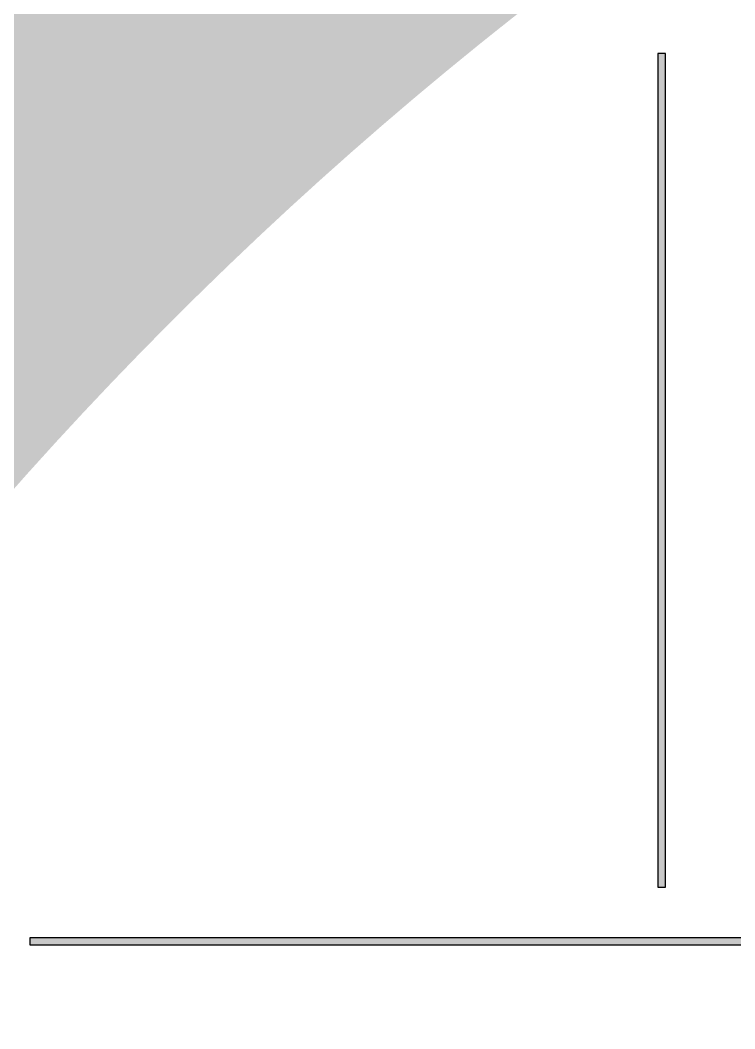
# Model space of a CAD drawing. Header units: inches. Extents: x 0 to 114300, y 0 to 114300.
# Drawn here: x 19183 to 28607, y 83688 to 96994 of the extents above; entities that cross this region are included whole.
import ezdxf

# ---------------------------------------------------------------- set-up
doc = ezdxf.new("R2010")
doc.units = ezdxf.units.IN
doc.header["$MEASUREMENT"] = 0

msp = doc.modelspace()

# ---------------------------------------------------------------- hatches: boundary and pattern name
h = msp.add_hatch()
h.set_pattern_fill('ANSI31', color=256, scale=100)
h.set_pattern_definition([(45, (-3636.992, -6350), (-8.8388348, 8.8388348), [])])
h.paths.add_polyline_path([(114300, 0), (0, 0), (0, 114300), (114300, 114300)])
edge = h.paths.add_edge_path(flags=16)
edge.add_arc((57150, 57150), 50800, 288.3584, 529.7953, ccw=False)
edge.add_line((73150, 8935), (41150, 8935))
edge.add_arc((57150, 57150), 50800, 190.2047, 251.6416, ccw=False)
edge.add_arc((57150, 57150), 50800, 169.7953, 190.2047, ccw=False)
h = msp.add_hatch(color=256)
h.dxf.hatch_style = 1
h.paths.add_polyline_path([(27694, 96555), (27594, 96555), (27594, 85555), (27694, 85555)])
h = msp.add_hatch(color=256)
h.dxf.hatch_style = 1
h.paths.add_polyline_path([(19317, 84893), (94724, 84893), (94724, 84793), (19317, 84793)])

# ---------------------------------------------------------------- linework, layer by layer
for points in [[(27694, 96555), (27594, 96555), (27594, 85555), (27694, 85555)], [(19317, 84893), (94724, 84893), (94724, 84793), (19317, 84793)]]:
    msp.add_lwpolyline(points, close=True)

doc.saveas('drawing.dxf')
